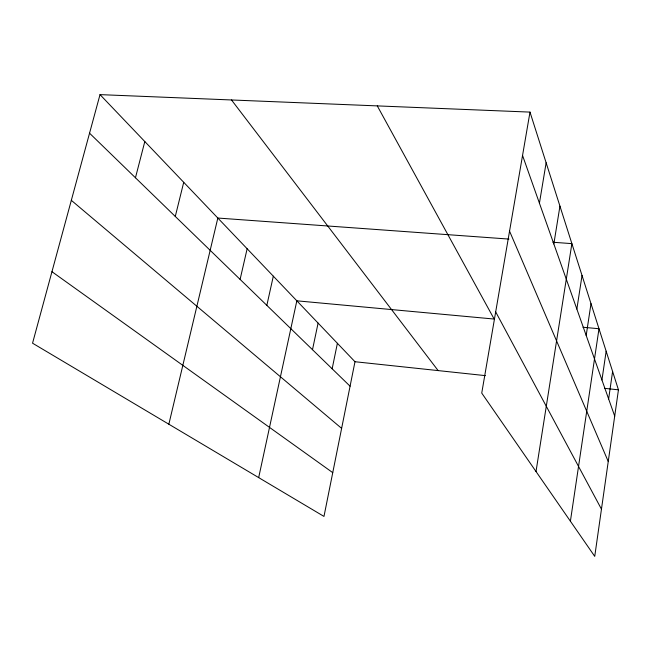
<?xml version="1.0" encoding="UTF-8"?>
<svg xmlns="http://www.w3.org/2000/svg" width="651" height="651" viewBox="0 0 651 651"><rect width="100%" height="100%" fill="white"/><g stroke="black" fill="none" stroke-linecap="round" stroke-linejoin="round"><path stroke-width="0.98" d="M529.995 112.102L618.45 389.827L594.737 556.377L481.74 393.09L529.995 112.102L100.018 94.623L32.55 343.191L323.978 516.422L354.982 361.728L100.018 94.623M608.636 398.957L612.607 371.469M601.939 380.005L606.154 351.206M570.398 521.215L598.993 328.731L582.962 327.25M586.193 335.468L591.002 303.643M576.859 309.07L582.035 275.479M536.017 471.527L571.887 243.629L552.902 242.253M553.838 243.954L559.941 206.131M539.427 203.185L546.132 162.783M332.156 368.791L337.389 343.297M312.496 349.701L318.095 323.083M258.675 477.606L296.84 300.819L494.15 319.047L377.287 105.893M266.837 305.36L273.322 276.179M240.105 279.401L247.144 248.747M168.853 424.216L217.833 218.044L508.936 239.08M175.282 216.449L183.72 182.304M135.457 177.772L144.815 141.544M354.982 361.728L485.418 375.635M604.478 388.338L618.45 389.827M51.958 271.703L332.751 472.65M71.325 200.337L341.62 428.374M89.553 133.195L350.075 386.198M231.496 99.961L438.147 370.598M495.68 311.886L601.459 509.172M509.554 231.138L608.246 461.494M522.55 155.459L614.707 416.119"/></g></svg>
